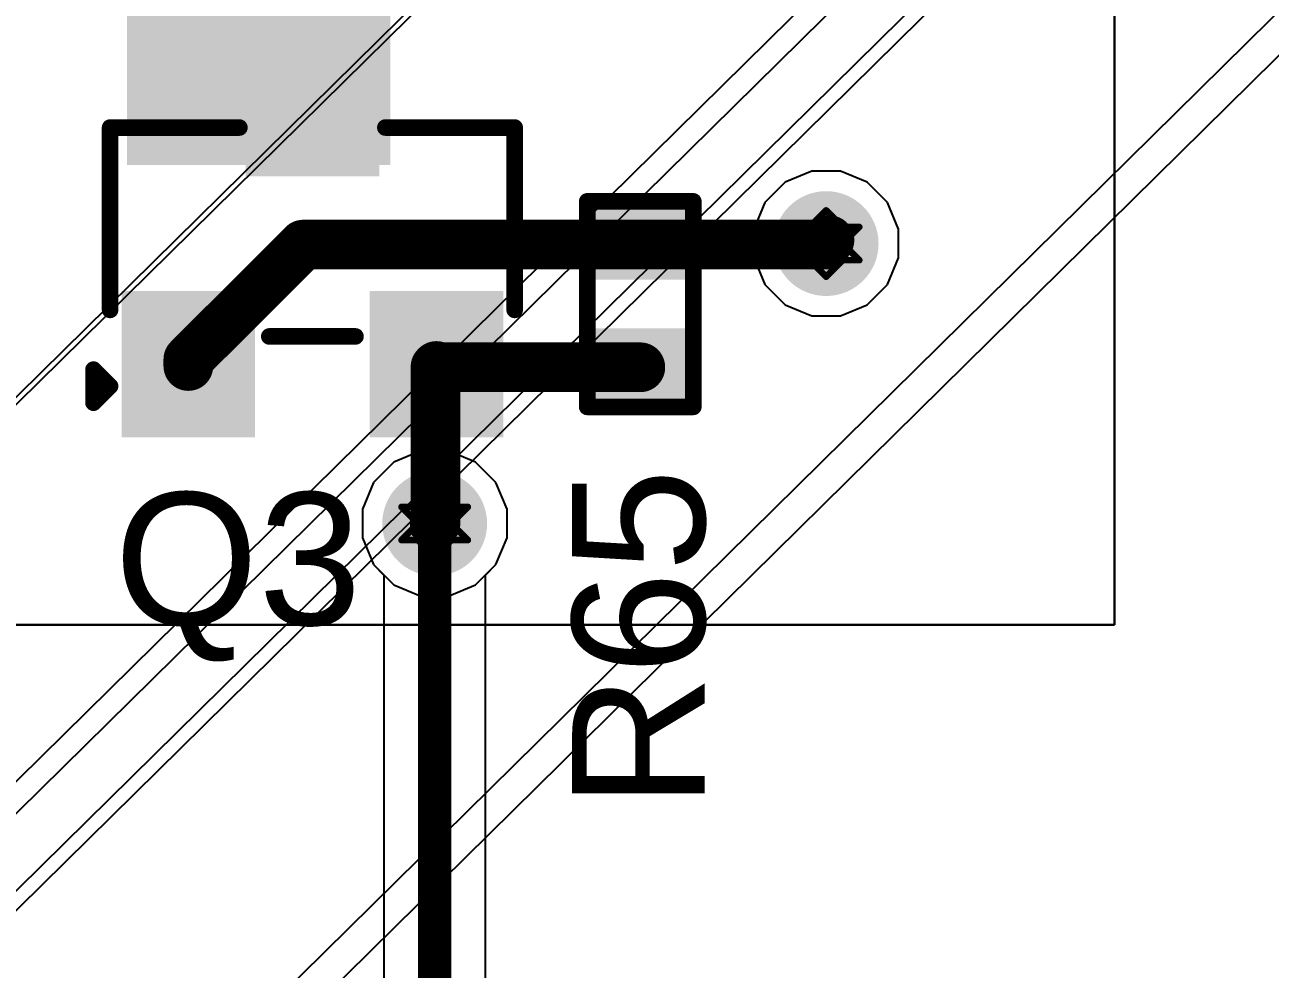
# Model space of a CAD drawing. Header units: inches. Extents: x -5 to 5328, y -4 to 5281.
# Drawn here: x 34.99 to 44.53, y 63.4 to 70.64 of the extents above; entities that cross this region are included whole.
import ezdxf

# ---------------------------------------------------------------- set-up
doc = ezdxf.new("R2010")
doc.units = ezdxf.units.IN
for name, color, linetype in [('Bottom Layer', 5, 'Continuous'), ('Bottom Solder', 6, 'Continuous'), ('Drill Drawing', 1, 'Continuous'), ('Layer 1', 16, 'Continuous'), ('Layer 2', 76, 'Continuous'), ('Top Layer', 1, 'Continuous'), ('Top Overlay', 2, 'Continuous'), ('Top Paste', 8, 'Continuous'), ('Top Solder', 216, 'Continuous'), ('Via Holes', 16, 'Continuous')]:
    doc.layers.add(name, color=color, linetype=linetype)
doc.styles.add('Arial', font='', dxfattribs={"height": 0.2})
doc.styles.get('Arial').set_extended_font_data('Arial')

# ---------------------------------------------------------------- blocks, each defined once
blk = doc.blocks.new('28_UFQFPN__4_4__7')
at = {"layer": 'Top Solder'}
for p in [(-1.7388, 1.7112), (-1.5888, -1.2888), (-1.2888, -1.5888), (-1.2888, 2.2112), (1.5612, -1.5888), (1.7112, 2.2112), (2.2112, -1.2888), (2.2112, 1.7112)]:
    blk.add_line(p, (5314.1234, 5237.7641), dxfattribs=at)
blk = doc.blocks.new('R___0402_36')
at = {"layer": 'Top Layer'}
for points in [[(-0.6985, -0.3175), (-0.6985, 0.3175), (-0.2413, 0.3175), (-0.2413, -0.3175)], [(0.2413, -0.3175), (0.2413, 0.3175), (0.6985, 0.3175), (0.6985, -0.3175)]]:
    blk.add_hatch(color=1, dxfattribs=at).paths.add_polyline_path(points)
at = {"layer": 'Top Paste'}
for points in [[(-0.6985, -0.3175), (-0.6985, 0.3175), (-0.2413, 0.3175), (-0.2413, -0.3175)], [(0.2413, -0.3175), (0.2413, 0.3175), (0.6985, 0.3175), (0.6985, -0.3175)]]:
    blk.add_hatch(color=8, dxfattribs=at).paths.add_polyline_path(points)
at = {"layer": 'Top Solder'}
for points in [[(-0.7535, -0.3725), (-0.7535, 0.3725), (-0.1863, 0.3725), (-0.1863, -0.3725)], [(0.1863, -0.3725), (0.1863, 0.3725), (0.7535, 0.3725), (0.7535, -0.3725)]]:
    blk.add_hatch(color=216, dxfattribs=at).paths.add_polyline_path(points)
at = {"layer": 'Top Overlay'}
for points in [[(-0.7874, 0.4064, 0.127, 0.127, 0), (0.7874, 0.4064, 0.127, 0.127, 0)], [(-0.7874, 0.4064, 0.127, 0.127, 0), (-0.7874, -0.4064, 0.127, 0.127, 0)], [(0.7874, 0.4064, 0.127, 0.127, 0), (0.7874, -0.4064, 0.127, 0.127, 0)], [(-0.7874, -0.4064, 0.127, 0.127, 0), (0.7874, -0.4064, 0.127, 0.127, 0)], [(-0.8128, -0.4318, 0.00323, 0.00323, 0), (0.8128, -0.4318, 0.00323, 0.00323, 0)]]:
    blk.add_lwpolyline(points, format="xyseb", dxfattribs=at)
for points in [[(-0.8191, 0.4064, 0.0635, 0.0635, 1), (-0.7556, 0.4064, 0.0635, 0.0635, 1)], [(-0.8191, 0.4064, 0.0635, 0.0635, 1), (-0.7556, 0.4064, 0.0635, 0.0635, 1)], [(0.7556, 0.4064, 0.0635, 0.0635, 1), (0.8191, 0.4064, 0.0635, 0.0635, 1)], [(0.7556, 0.4064, 0.0635, 0.0635, 1), (0.8191, 0.4064, 0.0635, 0.0635, 1)], [(-0.8191, -0.4064, 0.0635, 0.0635, 1), (-0.7556, -0.4064, 0.0635, 0.0635, 1)], [(-0.8191, -0.4064, 0.0635, 0.0635, 1), (-0.7556, -0.4064, 0.0635, 0.0635, 1)], [(0.7556, -0.4064, 0.0635, 0.0635, 1), (0.8191, -0.4064, 0.0635, 0.0635, 1)], [(0.7556, -0.4064, 0.0635, 0.0635, 1), (0.8191, -0.4064, 0.0635, 0.0635, 1)], [(-0.8136, -0.4318, 0.00161, 0.00161, 1), (-0.812, -0.4318, 0.00161, 0.00161, 1)], [(0.812, -0.4318, 0.00161, 0.00161, 1), (0.8136, -0.4318, 0.00161, 0.00161, 1)]]:
    blk.add_lwpolyline(points, format="xyseb", close=True, dxfattribs=at)
blk = doc.blocks.new('S___23_100')
at = {"layer": 'Top Layer'}
for points in [[(-0.41, 1.46), (0.41, 1.46), (0.41, 0.54), (-0.41, 0.54)], [(-1.36, -0.54), (-0.54, -0.54), (-0.54, -1.46), (-1.36, -1.46)], [(0.54, -0.54), (1.36, -0.54), (1.36, -1.46), (0.54, -1.46)]]:
    blk.add_hatch(color=1, dxfattribs=at).paths.add_polyline_path(points)
at = {"layer": 'Top Paste'}
for points in [[(-0.41, 1.46), (0.41, 1.46), (0.41, 0.54), (-0.41, 0.54)], [(-1.36, -0.54), (-0.54, -0.54), (-0.54, -1.46), (-1.36, -1.46)], [(0.54, -0.54), (1.36, -0.54), (1.36, -1.46), (0.54, -1.46)]]:
    blk.add_hatch(color=8, dxfattribs=at).paths.add_polyline_path(points)
at = {"layer": 'Top Solder'}
for points in [[(-0.5116, 1.5616), (0.5116, 1.5616), (0.5116, 0.4384), (-0.5116, 0.4384)], [(-1.4616, -0.4384), (-0.4384, -0.4384), (-0.4384, -1.5616), (-1.4616, -1.5616)], [(0.4384, -0.4384), (1.4616, -0.4384), (1.4616, -1.5616), (0.4384, -1.5616)]]:
    blk.add_hatch(color=216, dxfattribs=at).paths.add_polyline_path(points)
at = {"layer": 'Top Overlay'}
for points in [[(-1.5494, -0.5842, 0.127, 0.127, 0), (-1.5494, 0.8128, 0.127, 0.127, 0)], [(-1.5494, 0.8128, 0.127, 0.127, 0), (-0.5588, 0.8128, 0.127, 0.127, 0)], [(0.5588, 0.8128, 0.127, 0.127, 0), (1.5494, 0.8128, 0.127, 0.127, 0)], [(1.5494, -0.5842, 0.127, 0.127, 0), (1.5494, 0.8128, 0.127, 0.127, 0)], [(-0.3302, -0.7874, 0.127, 0.127, 0), (0.3302, -0.7874, 0.127, 0.127, 0)], [(-1.6764, -1.0414, 0.127, 0.127, 0), (-1.5494, -1.1684, 0.127, 0.127, 0)], [(-1.6764, -1.2954, 0.127, 0.127, 0), (-1.6764, -1.0414, 0.127, 0.127, 0)], [(-1.6764, -1.2954, 0.127, 0.127, 0), (-1.5494, -1.1684, 0.127, 0.127, 0)]]:
    blk.add_lwpolyline(points, format="xyseb", dxfattribs=at)
for points in [[(-1.5812, 0.8128, 0.0635, 0.0635, 1), (-1.5176, 0.8128, 0.0635, 0.0635, 1)], [(-1.5812, 0.8128, 0.0635, 0.0635, 1), (-1.5176, 0.8128, 0.0635, 0.0635, 1)], [(-0.5905, 0.8128, 0.0635, 0.0635, 1), (-0.5271, 0.8128, 0.0635, 0.0635, 1)], [(0.5271, 0.8128, 0.0635, 0.0635, 1), (0.5905, 0.8128, 0.0635, 0.0635, 1)], [(1.5176, 0.8128, 0.0635, 0.0635, 1), (1.5812, 0.8128, 0.0635, 0.0635, 1)], [(1.5176, 0.8128, 0.0635, 0.0635, 1), (1.5812, 0.8128, 0.0635, 0.0635, 1)], [(-1.5812, -0.5842, 0.0635, 0.0635, 1), (-1.5176, -0.5842, 0.0635, 0.0635, 1)], [(1.5176, -0.5842, 0.0635, 0.0635, 1), (1.5812, -0.5842, 0.0635, 0.0635, 1)], [(-0.3619, -0.7874, 0.0635, 0.0635, 1), (-0.2984, -0.7874, 0.0635, 0.0635, 1)], [(0.2984, -0.7874, 0.0635, 0.0635, 1), (0.3619, -0.7874, 0.0635, 0.0635, 1)], [(-1.7082, -1.0414, 0.0635, 0.0635, 1), (-1.6446, -1.0414, 0.0635, 0.0635, 1)], [(-1.7082, -1.0414, 0.0635, 0.0635, 1), (-1.6446, -1.0414, 0.0635, 0.0635, 1)], [(-1.5812, -1.1684, 0.0635, 0.0635, 1), (-1.5176, -1.1684, 0.0635, 0.0635, 1)], [(-1.5812, -1.1684, 0.0635, 0.0635, 1), (-1.5176, -1.1684, 0.0635, 0.0635, 1)], [(-1.7082, -1.2954, 0.0635, 0.0635, 1), (-1.6446, -1.2954, 0.0635, 0.0635, 1)], [(-1.7082, -1.2954, 0.0635, 0.0635, 1), (-1.6446, -1.2954, 0.0635, 0.0635, 1)]]:
    blk.add_lwpolyline(points, format="xyseb", close=True, dxfattribs=at)

msp = doc.modelspace()

# ---------------------------------------------------------------- hatches: boundary and pattern name
at = {"layer": 'Bottom Layer'}
h = msp.add_hatch(color=5, dxfattribs=at)
edge = h.paths.add_edge_path()
edge.add_arc((41.131, 68.9627), 0.3, 0, 360)
h = msp.add_hatch(color=5, dxfattribs=at)
edge = h.paths.add_edge_path()
edge.add_arc((38.1329, 66.818), 0.3, 0, 360)
at = {"layer": 'Bottom Solder'}
h = msp.add_hatch(color=6, dxfattribs=at)
edge = h.paths.add_edge_path()
edge.add_arc((41.131, 68.9627), 0.4016, 0, 360)
h = msp.add_hatch(color=6, dxfattribs=at)
edge = h.paths.add_edge_path()
edge.add_arc((38.1329, 66.818), 0.4016, 0, 360)
at = {"layer": 'Layer 1'}
h = msp.add_hatch(color=16, dxfattribs=at)
edge = h.paths.add_edge_path()
edge.add_arc((41.131, 68.9627), 0.3, 0, 360)
h = msp.add_hatch(color=16, dxfattribs=at)
edge = h.paths.add_edge_path()
edge.add_arc((38.1329, 66.818), 0.3, 0, 360)
at = {"layer": 'Layer 2'}
h = msp.add_hatch(color=76, dxfattribs=at)
edge = h.paths.add_edge_path()
edge.add_arc((41.131, 68.9627), 0.3, 0, 360)
h = msp.add_hatch(color=76, dxfattribs=at)
edge = h.paths.add_edge_path()
edge.add_arc((38.1329, 66.818), 0.3, 0, 360)
at = {"layer": 'Top Layer'}
msp.add_hatch(color=1, dxfattribs=at).paths.add_polyline_path([(35.7762, 69.5649), (37.7928, 69.5649), (37.7928, 71.813), (35.7762, 71.813)])
h = msp.add_hatch(color=1, dxfattribs=at)
edge = h.paths.add_edge_path()
edge.add_arc((41.131, 68.9627), 0.3, 0, 360)
h = msp.add_hatch(color=1, dxfattribs=at)
edge = h.paths.add_edge_path()
edge.add_arc((38.1329, 66.818), 0.3, 0, 360)
at = {"layer": 'Top Solder'}
h = msp.add_hatch(color=216, dxfattribs=at)
edge = h.paths.add_edge_path()
edge.add_arc((41.131, 68.9627), 0.4016, 0, 360)
h = msp.add_hatch(color=216, dxfattribs=at)
edge = h.paths.add_edge_path()
edge.add_arc((38.1329, 66.818), 0.4016, 0, 360)
at = {"layer": 'Via Holes'}
h = msp.add_hatch(color=7, dxfattribs=at)
edge = h.paths.add_edge_path()
edge.add_arc((41.131, 68.9627), 0.15, 0, 360)
h = msp.add_hatch(color=7, dxfattribs=at)
edge = h.paths.add_edge_path()
edge.add_arc((38.1329, 66.818), 0.15, 0, 360)

# ---------------------------------------------------------------- linework, layer by layer
at = {"layer": 'Bottom Layer'}
for p, q in [((40.8172, 69.4323), (40.6613, 69.2765)), ((41.0208, 69.5167), (40.8172, 69.4323)), ((41.2412, 69.5167), (41.0208, 69.5167)), ((41.4448, 69.4323), (41.2412, 69.5167)), ((41.6006, 69.2765), (41.4448, 69.4323)), ((40.6613, 69.2765), (40.577, 69.0729)), ((41.685, 69.0729), (41.6006, 69.2765)), ((40.577, 69.0729), (40.577, 68.8525)), ((41.685, 68.8525), (41.685, 69.0729)), ((40.577, 68.8525), (40.6613, 68.6489)), ((41.6006, 68.6489), (41.685, 68.8525)), ((40.6613, 68.6489), (40.8172, 68.493)), ((41.4448, 68.493), (41.6006, 68.6489)), ((40.8172, 68.493), (41.0208, 68.4087)), ((41.2412, 68.4087), (41.4448, 68.493)), ((41.0208, 68.4087), (41.2412, 68.4087)), ((38.0227, 67.372), (37.8191, 67.2877)), ((38.2431, 67.372), (38.0227, 67.372)), ((38.4467, 67.2877), (38.2431, 67.372)), ((37.8191, 67.2877), (37.6632, 67.1318)), ((38.6025, 67.1318), (38.4467, 67.2877)), ((37.6632, 67.1318), (37.5789, 66.9282)), ((38.6869, 66.9282), (38.6025, 67.1318)), ((37.5789, 66.9282), (37.5789, 66.7078)), ((38.6869, 66.7078), (38.6869, 66.9282)), ((37.5789, 66.7078), (37.6632, 66.5042)), ((38.6025, 66.5042), (38.6869, 66.7078)), ((37.6632, 66.5042), (37.7444, 66.423)), ((38.5214, 66.423), (38.6025, 66.5042)), ((37.7444, 66.423), (37.7444, 51.8471)), ((38.5214, 51.6862), (38.5214, 66.423))]:
    msp.add_line(p, q, dxfattribs=at)
msp.add_lwpolyline([(38.1329, 51.6862, 0.254, 0.254, 0), (38.1329, 66.818, 0.254, 0.254, 0)], format="xyseb", dxfattribs=at)
msp.add_lwpolyline([(38.0694, 66.818, 0.127, 0.127, 1), (38.1964, 66.818, 0.127, 0.127, 1)], format="xyseb", close=True, dxfattribs=at)
at = {"layer": 'Drill Drawing'}
for points in [[(41.004, 69.0897, 0.0508, 0.0508, 0), (41.131, 69.2167, 0.0508, 0.0508, 0)], [(41.131, 69.2167, 0.0508, 0.0508, 0), (41.258, 69.0897, 0.0508, 0.0508, 0)], [(40.877, 69.0897, 0.0508, 0.0508, 0), (41.004, 68.9627, 0.0508, 0.0508, 0)], [(40.877, 69.0897, 0.0508, 0.0508, 0), (41.004, 69.0897, 0.0508, 0.0508, 0)], [(40.9786, 69.0389, 0.0508, 0.0508, 0), (41.0548, 68.9627, 0.0508, 0.0508, 0)], [(40.9786, 69.0389, 0.0508, 0.0508, 0), (41.0548, 69.0389, 0.0508, 0.0508, 0)], [(41.0548, 69.0389, 0.0508, 0.0508, 0), (41.131, 69.1151, 0.0508, 0.0508, 0)], [(41.131, 69.1151, 0.0508, 0.0508, 0), (41.2072, 69.0389, 0.0508, 0.0508, 0)], [(41.2072, 69.0389, 0.0508, 0.0508, 0), (41.2834, 69.0389, 0.0508, 0.0508, 0)], [(41.2072, 68.9627, 0.0508, 0.0508, 0), (41.2834, 69.0389, 0.0508, 0.0508, 0)], [(41.258, 69.0897, 0.0508, 0.0508, 0), (41.385, 69.0897, 0.0508, 0.0508, 0)], [(41.258, 68.9627, 0.0508, 0.0508, 0), (41.385, 69.0897, 0.0508, 0.0508, 0)], [(40.877, 68.8357, 0.0508, 0.0508, 0), (41.004, 68.9627, 0.0508, 0.0508, 0)], [(40.9786, 68.8865, 0.0508, 0.0508, 0), (41.0548, 68.9627, 0.0508, 0.0508, 0)], [(41.2072, 68.9627, 0.0508, 0.0508, 0), (41.2834, 68.8865, 0.0508, 0.0508, 0)], [(41.258, 68.9627, 0.0508, 0.0508, 0), (41.385, 68.8357, 0.0508, 0.0508, 0)], [(40.877, 68.8357, 0.0508, 0.0508, 0), (41.004, 68.8357, 0.0508, 0.0508, 0)], [(40.9786, 68.8865, 0.0508, 0.0508, 0), (41.0548, 68.8865, 0.0508, 0.0508, 0)], [(41.004, 68.8357, 0.0508, 0.0508, 0), (41.131, 68.7087, 0.0508, 0.0508, 0)], [(41.0548, 68.8865, 0.0508, 0.0508, 0), (41.131, 68.8103, 0.0508, 0.0508, 0)], [(41.131, 68.8103, 0.0508, 0.0508, 0), (41.2072, 68.8865, 0.0508, 0.0508, 0)], [(41.131, 68.7087, 0.0508, 0.0508, 0), (41.258, 68.8357, 0.0508, 0.0508, 0)], [(41.2072, 68.8865, 0.0508, 0.0508, 0), (41.2834, 68.8865, 0.0508, 0.0508, 0)], [(41.258, 68.8357, 0.0508, 0.0508, 0), (41.385, 68.8357, 0.0508, 0.0508, 0)], [(38.0059, 66.945, 0.0508, 0.0508, 0), (38.1329, 67.072, 0.0508, 0.0508, 0)], [(38.1329, 67.072, 0.0508, 0.0508, 0), (38.2599, 66.945, 0.0508, 0.0508, 0)], [(37.8789, 66.945, 0.0508, 0.0508, 0), (38.0059, 66.818, 0.0508, 0.0508, 0)], [(37.8789, 66.945, 0.0508, 0.0508, 0), (38.0059, 66.945, 0.0508, 0.0508, 0)], [(38.0567, 66.8942, 0.0508, 0.0508, 0), (38.1329, 66.9704, 0.0508, 0.0508, 0)], [(38.1329, 66.9704, 0.0508, 0.0508, 0), (38.2091, 66.8942, 0.0508, 0.0508, 0)], [(38.2599, 66.945, 0.0508, 0.0508, 0), (38.3869, 66.945, 0.0508, 0.0508, 0)], [(38.2599, 66.818, 0.0508, 0.0508, 0), (38.3869, 66.945, 0.0508, 0.0508, 0)], [(37.9805, 66.8942, 0.0508, 0.0508, 0), (38.0567, 66.818, 0.0508, 0.0508, 0)], [(37.9805, 66.8942, 0.0508, 0.0508, 0), (38.0567, 66.8942, 0.0508, 0.0508, 0)], [(38.2091, 66.8942, 0.0508, 0.0508, 0), (38.2853, 66.8942, 0.0508, 0.0508, 0)], [(38.2091, 66.818, 0.0508, 0.0508, 0), (38.2853, 66.8942, 0.0508, 0.0508, 0)], [(37.8789, 66.691, 0.0508, 0.0508, 0), (38.0059, 66.818, 0.0508, 0.0508, 0)], [(37.9805, 66.7418, 0.0508, 0.0508, 0), (38.0567, 66.818, 0.0508, 0.0508, 0)], [(37.9805, 66.7418, 0.0508, 0.0508, 0), (38.0567, 66.7418, 0.0508, 0.0508, 0)], [(38.0567, 66.7418, 0.0508, 0.0508, 0), (38.1329, 66.6656, 0.0508, 0.0508, 0)], [(38.1329, 66.6656, 0.0508, 0.0508, 0), (38.2091, 66.7418, 0.0508, 0.0508, 0)], [(38.2091, 66.818, 0.0508, 0.0508, 0), (38.2853, 66.7418, 0.0508, 0.0508, 0)], [(38.2091, 66.7418, 0.0508, 0.0508, 0), (38.2853, 66.7418, 0.0508, 0.0508, 0)], [(38.2599, 66.818, 0.0508, 0.0508, 0), (38.3869, 66.691, 0.0508, 0.0508, 0)], [(37.8789, 66.691, 0.0508, 0.0508, 0), (38.0059, 66.691, 0.0508, 0.0508, 0)], [(38.0059, 66.691, 0.0508, 0.0508, 0), (38.1329, 66.564, 0.0508, 0.0508, 0)], [(38.1329, 66.564, 0.0508, 0.0508, 0), (38.2599, 66.691, 0.0508, 0.0508, 0)], [(38.2599, 66.691, 0.0508, 0.0508, 0), (38.3869, 66.691, 0.0508, 0.0508, 0)]]:
    msp.add_lwpolyline(points, format="xyseb", dxfattribs=at)
for points in [[(41.1183, 69.2167, 0.0254, 0.0254, 1), (41.1437, 69.2167, 0.0254, 0.0254, 1)], [(41.1183, 69.2167, 0.0254, 0.0254, 1), (41.1437, 69.2167, 0.0254, 0.0254, 1)], [(40.8643, 69.0897, 0.0254, 0.0254, 1), (40.8897, 69.0897, 0.0254, 0.0254, 1)], [(40.8643, 69.0897, 0.0254, 0.0254, 1), (40.8897, 69.0897, 0.0254, 0.0254, 1)], [(40.9659, 69.0389, 0.0254, 0.0254, 1), (40.9913, 69.0389, 0.0254, 0.0254, 1)], [(40.9659, 69.0389, 0.0254, 0.0254, 1), (40.9913, 69.0389, 0.0254, 0.0254, 1)], [(40.9913, 69.0897, 0.0254, 0.0254, 1), (41.0167, 69.0897, 0.0254, 0.0254, 1)], [(40.9913, 69.0897, 0.0254, 0.0254, 1), (41.0167, 69.0897, 0.0254, 0.0254, 1)], [(41.0421, 69.0389, 0.0254, 0.0254, 1), (41.0675, 69.0389, 0.0254, 0.0254, 1)], [(41.0421, 69.0389, 0.0254, 0.0254, 1), (41.0675, 69.0389, 0.0254, 0.0254, 1)], [(41.1183, 69.1151, 0.0254, 0.0254, 1), (41.1437, 69.1151, 0.0254, 0.0254, 1)], [(41.1183, 69.1151, 0.0254, 0.0254, 1), (41.1437, 69.1151, 0.0254, 0.0254, 1)], [(41.1945, 69.0389, 0.0254, 0.0254, 1), (41.2199, 69.0389, 0.0254, 0.0254, 1)], [(41.1945, 69.0389, 0.0254, 0.0254, 1), (41.2199, 69.0389, 0.0254, 0.0254, 1)], [(41.2453, 69.0897, 0.0254, 0.0254, 1), (41.2707, 69.0897, 0.0254, 0.0254, 1)], [(41.2453, 69.0897, 0.0254, 0.0254, 1), (41.2707, 69.0897, 0.0254, 0.0254, 1)], [(41.2707, 69.0389, 0.0254, 0.0254, 1), (41.2961, 69.0389, 0.0254, 0.0254, 1)], [(41.2707, 69.0389, 0.0254, 0.0254, 1), (41.2961, 69.0389, 0.0254, 0.0254, 1)], [(41.3723, 69.0897, 0.0254, 0.0254, 1), (41.3977, 69.0897, 0.0254, 0.0254, 1)], [(41.3723, 69.0897, 0.0254, 0.0254, 1), (41.3977, 69.0897, 0.0254, 0.0254, 1)], [(40.9913, 68.9627, 0.0254, 0.0254, 1), (41.0167, 68.9627, 0.0254, 0.0254, 1)], [(40.9913, 68.9627, 0.0254, 0.0254, 1), (41.0167, 68.9627, 0.0254, 0.0254, 1)], [(41.0421, 68.9627, 0.0254, 0.0254, 1), (41.0675, 68.9627, 0.0254, 0.0254, 1)], [(41.0421, 68.9627, 0.0254, 0.0254, 1), (41.0675, 68.9627, 0.0254, 0.0254, 1)], [(41.1945, 68.9627, 0.0254, 0.0254, 1), (41.2199, 68.9627, 0.0254, 0.0254, 1)], [(41.1945, 68.9627, 0.0254, 0.0254, 1), (41.2199, 68.9627, 0.0254, 0.0254, 1)], [(41.2453, 68.9627, 0.0254, 0.0254, 1), (41.2707, 68.9627, 0.0254, 0.0254, 1)], [(41.2453, 68.9627, 0.0254, 0.0254, 1), (41.2707, 68.9627, 0.0254, 0.0254, 1)], [(40.8643, 68.8357, 0.0254, 0.0254, 1), (40.8897, 68.8357, 0.0254, 0.0254, 1)], [(40.8643, 68.8357, 0.0254, 0.0254, 1), (40.8897, 68.8357, 0.0254, 0.0254, 1)], [(40.9659, 68.8865, 0.0254, 0.0254, 1), (40.9913, 68.8865, 0.0254, 0.0254, 1)], [(40.9659, 68.8865, 0.0254, 0.0254, 1), (40.9913, 68.8865, 0.0254, 0.0254, 1)], [(40.9913, 68.8357, 0.0254, 0.0254, 1), (41.0167, 68.8357, 0.0254, 0.0254, 1)], [(40.9913, 68.8357, 0.0254, 0.0254, 1), (41.0167, 68.8357, 0.0254, 0.0254, 1)], [(41.0421, 68.8865, 0.0254, 0.0254, 1), (41.0675, 68.8865, 0.0254, 0.0254, 1)], [(41.0421, 68.8865, 0.0254, 0.0254, 1), (41.0675, 68.8865, 0.0254, 0.0254, 1)], [(41.1945, 68.8865, 0.0254, 0.0254, 1), (41.2199, 68.8865, 0.0254, 0.0254, 1)], [(41.1945, 68.8865, 0.0254, 0.0254, 1), (41.2199, 68.8865, 0.0254, 0.0254, 1)], [(41.2453, 68.8357, 0.0254, 0.0254, 1), (41.2707, 68.8357, 0.0254, 0.0254, 1)], [(41.2453, 68.8357, 0.0254, 0.0254, 1), (41.2707, 68.8357, 0.0254, 0.0254, 1)], [(41.2707, 68.8865, 0.0254, 0.0254, 1), (41.2961, 68.8865, 0.0254, 0.0254, 1)], [(41.2707, 68.8865, 0.0254, 0.0254, 1), (41.2961, 68.8865, 0.0254, 0.0254, 1)], [(41.3723, 68.8357, 0.0254, 0.0254, 1), (41.3977, 68.8357, 0.0254, 0.0254, 1)], [(41.3723, 68.8357, 0.0254, 0.0254, 1), (41.3977, 68.8357, 0.0254, 0.0254, 1)], [(41.1183, 68.8103, 0.0254, 0.0254, 1), (41.1437, 68.8103, 0.0254, 0.0254, 1)], [(41.1183, 68.8103, 0.0254, 0.0254, 1), (41.1437, 68.8103, 0.0254, 0.0254, 1)], [(41.1183, 68.7087, 0.0254, 0.0254, 1), (41.1437, 68.7087, 0.0254, 0.0254, 1)], [(41.1183, 68.7087, 0.0254, 0.0254, 1), (41.1437, 68.7087, 0.0254, 0.0254, 1)], [(38.1202, 67.072, 0.0254, 0.0254, 1), (38.1456, 67.072, 0.0254, 0.0254, 1)], [(38.1202, 67.072, 0.0254, 0.0254, 1), (38.1456, 67.072, 0.0254, 0.0254, 1)], [(37.8662, 66.945, 0.0254, 0.0254, 1), (37.8916, 66.945, 0.0254, 0.0254, 1)], [(37.8662, 66.945, 0.0254, 0.0254, 1), (37.8916, 66.945, 0.0254, 0.0254, 1)], [(37.9932, 66.945, 0.0254, 0.0254, 1), (38.0186, 66.945, 0.0254, 0.0254, 1)], [(37.9932, 66.945, 0.0254, 0.0254, 1), (38.0186, 66.945, 0.0254, 0.0254, 1)], [(38.1202, 66.9704, 0.0254, 0.0254, 1), (38.1456, 66.9704, 0.0254, 0.0254, 1)], [(38.1202, 66.9704, 0.0254, 0.0254, 1), (38.1456, 66.9704, 0.0254, 0.0254, 1)], [(38.2472, 66.945, 0.0254, 0.0254, 1), (38.2726, 66.945, 0.0254, 0.0254, 1)], [(38.2472, 66.945, 0.0254, 0.0254, 1), (38.2726, 66.945, 0.0254, 0.0254, 1)], [(38.3742, 66.945, 0.0254, 0.0254, 1), (38.3996, 66.945, 0.0254, 0.0254, 1)], [(38.3742, 66.945, 0.0254, 0.0254, 1), (38.3996, 66.945, 0.0254, 0.0254, 1)], [(37.9678, 66.8942, 0.0254, 0.0254, 1), (37.9932, 66.8942, 0.0254, 0.0254, 1)], [(37.9678, 66.8942, 0.0254, 0.0254, 1), (37.9932, 66.8942, 0.0254, 0.0254, 1)], [(38.044, 66.8942, 0.0254, 0.0254, 1), (38.0694, 66.8942, 0.0254, 0.0254, 1)], [(38.044, 66.8942, 0.0254, 0.0254, 1), (38.0694, 66.8942, 0.0254, 0.0254, 1)], [(38.1964, 66.8942, 0.0254, 0.0254, 1), (38.2218, 66.8942, 0.0254, 0.0254, 1)], [(38.1964, 66.8942, 0.0254, 0.0254, 1), (38.2218, 66.8942, 0.0254, 0.0254, 1)], [(38.2726, 66.8942, 0.0254, 0.0254, 1), (38.298, 66.8942, 0.0254, 0.0254, 1)], [(38.2726, 66.8942, 0.0254, 0.0254, 1), (38.298, 66.8942, 0.0254, 0.0254, 1)], [(37.9678, 66.7418, 0.0254, 0.0254, 1), (37.9932, 66.7418, 0.0254, 0.0254, 1)], [(37.9678, 66.7418, 0.0254, 0.0254, 1), (37.9932, 66.7418, 0.0254, 0.0254, 1)], [(37.9932, 66.818, 0.0254, 0.0254, 1), (38.0186, 66.818, 0.0254, 0.0254, 1)], [(37.9932, 66.818, 0.0254, 0.0254, 1), (38.0186, 66.818, 0.0254, 0.0254, 1)], [(38.044, 66.818, 0.0254, 0.0254, 1), (38.0694, 66.818, 0.0254, 0.0254, 1)], [(38.044, 66.818, 0.0254, 0.0254, 1), (38.0694, 66.818, 0.0254, 0.0254, 1)], [(38.044, 66.7418, 0.0254, 0.0254, 1), (38.0694, 66.7418, 0.0254, 0.0254, 1)], [(38.044, 66.7418, 0.0254, 0.0254, 1), (38.0694, 66.7418, 0.0254, 0.0254, 1)], [(38.1964, 66.818, 0.0254, 0.0254, 1), (38.2218, 66.818, 0.0254, 0.0254, 1)], [(38.1964, 66.818, 0.0254, 0.0254, 1), (38.2218, 66.818, 0.0254, 0.0254, 1)], [(38.1964, 66.7418, 0.0254, 0.0254, 1), (38.2218, 66.7418, 0.0254, 0.0254, 1)], [(38.1964, 66.7418, 0.0254, 0.0254, 1), (38.2218, 66.7418, 0.0254, 0.0254, 1)], [(38.2472, 66.818, 0.0254, 0.0254, 1), (38.2726, 66.818, 0.0254, 0.0254, 1)], [(38.2472, 66.818, 0.0254, 0.0254, 1), (38.2726, 66.818, 0.0254, 0.0254, 1)], [(38.2726, 66.7418, 0.0254, 0.0254, 1), (38.298, 66.7418, 0.0254, 0.0254, 1)], [(38.2726, 66.7418, 0.0254, 0.0254, 1), (38.298, 66.7418, 0.0254, 0.0254, 1)], [(37.8662, 66.691, 0.0254, 0.0254, 1), (37.8916, 66.691, 0.0254, 0.0254, 1)], [(37.8662, 66.691, 0.0254, 0.0254, 1), (37.8916, 66.691, 0.0254, 0.0254, 1)], [(37.9932, 66.691, 0.0254, 0.0254, 1), (38.0186, 66.691, 0.0254, 0.0254, 1)], [(37.9932, 66.691, 0.0254, 0.0254, 1), (38.0186, 66.691, 0.0254, 0.0254, 1)], [(38.1202, 66.6656, 0.0254, 0.0254, 1), (38.1456, 66.6656, 0.0254, 0.0254, 1)], [(38.1202, 66.6656, 0.0254, 0.0254, 1), (38.1456, 66.6656, 0.0254, 0.0254, 1)], [(38.2472, 66.691, 0.0254, 0.0254, 1), (38.2726, 66.691, 0.0254, 0.0254, 1)], [(38.2472, 66.691, 0.0254, 0.0254, 1), (38.2726, 66.691, 0.0254, 0.0254, 1)], [(38.3742, 66.691, 0.0254, 0.0254, 1), (38.3996, 66.691, 0.0254, 0.0254, 1)], [(38.3742, 66.691, 0.0254, 0.0254, 1), (38.3996, 66.691, 0.0254, 0.0254, 1)], [(38.1202, 66.564, 0.0254, 0.0254, 1), (38.1456, 66.564, 0.0254, 0.0254, 1)], [(38.1202, 66.564, 0.0254, 0.0254, 1), (38.1456, 66.564, 0.0254, 0.0254, 1)]]:
    msp.add_lwpolyline(points, format="xyseb", close=True, dxfattribs=at)
at = {"layer": 'Layer 1'}
for p, q in [((40.8172, 69.4323), (40.6613, 69.2765)), ((41.0208, 69.5167), (40.8172, 69.4323)), ((41.2412, 69.5167), (41.0208, 69.5167)), ((41.4448, 69.4323), (41.2412, 69.5167)), ((41.6006, 69.2765), (41.4448, 69.4323)), ((40.6613, 69.2765), (40.577, 69.0729)), ((41.685, 69.0729), (41.6006, 69.2765)), ((40.577, 69.0729), (40.577, 68.8525)), ((41.685, 68.8525), (41.685, 69.0729)), ((40.577, 68.8525), (40.6613, 68.6489)), ((41.6006, 68.6489), (41.685, 68.8525)), ((40.6613, 68.6489), (40.8172, 68.493)), ((41.4448, 68.493), (41.6006, 68.6489)), ((40.8172, 68.493), (41.0208, 68.4087)), ((41.2412, 68.4087), (41.4448, 68.493)), ((41.0208, 68.4087), (41.2412, 68.4087)), ((38.0227, 67.372), (37.8191, 67.2877)), ((38.2431, 67.372), (38.0227, 67.372)), ((38.4467, 67.2877), (38.2431, 67.372)), ((37.8191, 67.2877), (37.6632, 67.1318)), ((38.6025, 67.1318), (38.4467, 67.2877)), ((37.6632, 67.1318), (37.5789, 66.9282)), ((38.6869, 66.9282), (38.6025, 67.1318)), ((37.5789, 66.9282), (37.5789, 66.7078)), ((38.6869, 66.7078), (38.6869, 66.9282)), ((37.5789, 66.7078), (37.6632, 66.5042)), ((38.6025, 66.5042), (38.6869, 66.7078)), ((37.6632, 66.5042), (37.8191, 66.3484)), ((38.4467, 66.3484), (38.6025, 66.5042)), ((37.8191, 66.3484), (38.0227, 66.264)), ((38.2431, 66.264), (38.4467, 66.3484)), ((38.0227, 66.264), (38.2431, 66.264))]:
    msp.add_line(p, q, dxfattribs=at)
at = {"layer": 'Layer 2'}
for p, q in [((38.0227, 67.372), (37.8191, 67.2877)), ((38.2431, 67.372), (38.0227, 67.372)), ((38.4467, 67.2877), (38.2431, 67.372)), ((37.8191, 67.2877), (37.6632, 67.1318)), ((38.6025, 67.1318), (38.4467, 67.2877)), ((37.6632, 67.1318), (37.5789, 66.9282)), ((38.6869, 66.9282), (38.6025, 67.1318)), ((37.5789, 66.9282), (37.5789, 66.7078)), ((38.6869, 66.7078), (38.6869, 66.9282)), ((37.5789, 66.7078), (37.6632, 66.5042)), ((38.6025, 66.5042), (38.6869, 66.7078)), ((37.6632, 66.5042), (37.8191, 66.3484)), ((38.4467, 66.3484), (38.6025, 66.5042)), ((37.8191, 66.3484), (38.0227, 66.264)), ((38.2431, 66.264), (38.4467, 66.3484)), ((38.0227, 66.264), (38.2431, 66.264))]:
    msp.add_line(p, q, dxfattribs=at)
at = {"layer": 'Top Layer'}
for p, q in [((43.34, 95.2406), (43.3398, 66.0417)), ((43.3398, 66.0417), (43.34, 95.2406)), ((43.3398, 66.0417), (3.7665, 66.0417)), ((3.7665, 66.0417), (43.3398, 66.0417))]:
    msp.add_line(p, q, dxfattribs=at)
for points in [[(36.2462, 68.0749, 0.381, 0.381, 0), (37.1261, 68.9548, 0.381, 0.381, 0)], [(37.1261, 68.9548, 0.381, 0.381, 0), (41.131, 68.9548, 0.381, 0.381, 0)], [(41.131, 68.9627, 0.381, 0.381, 0), (41.1564, 68.9881, 0.381, 0.381, 0)], [(36.2462, 68.0389, 0.381, 0.381, 0), (36.2462, 68.0749, 0.381, 0.381, 0)], [(36.2462, 68.0249, 0.381, 0.381, 0), (36.2462, 68.0389, 0.381, 0.381, 0)], [(38.1395, 68.0182, 0.381, 0.381, 0), (38.1462, 68.0249, 0.381, 0.381, 0)], [(38.1395, 66.8247, 0.381, 0.381, 0), (38.1395, 68.0182, 0.381, 0.381, 0)], [(38.1561, 68.015, 0.381, 0.381, 0), (39.7078, 68.015, 0.381, 0.381, 0)], [(38.1329, 66.818, 0.381, 0.381, 0), (38.1395, 66.8247, 0.381, 0.381, 0)]]:
    msp.add_lwpolyline(points, format="xyseb", dxfattribs=at)
for points in [[(37.0308, 68.9548, 0.1905, 0.1905, 1), (37.2213, 68.9548, 0.1905, 0.1905, 1)], [(37.0308, 68.9548, 0.1905, 0.1905, 1), (37.2213, 68.9548, 0.1905, 0.1905, 1)], [(41.0357, 68.9627, 0.1905, 0.1905, 1), (41.2262, 68.9627, 0.1905, 0.1905, 1)], [(41.0357, 68.9548, 0.1905, 0.1905, 1), (41.2262, 68.9548, 0.1905, 0.1905, 1)], [(41.0611, 68.9881, 0.1905, 0.1905, 1), (41.2516, 68.9881, 0.1905, 0.1905, 1)], [(36.1509, 68.0749, 0.1905, 0.1905, 1), (36.3414, 68.0749, 0.1905, 0.1905, 1)], [(36.1509, 68.0749, 0.1905, 0.1905, 1), (36.3414, 68.0749, 0.1905, 0.1905, 1)], [(36.1509, 68.0389, 0.1905, 0.1905, 1), (36.3414, 68.0389, 0.1905, 0.1905, 1)], [(36.1509, 68.0389, 0.1905, 0.1905, 1), (36.3414, 68.0389, 0.1905, 0.1905, 1)], [(36.1509, 68.0249, 0.1905, 0.1905, 1), (36.3414, 68.0249, 0.1905, 0.1905, 1)], [(38.0443, 68.0182, 0.1905, 0.1905, 1), (38.2348, 68.0182, 0.1905, 0.1905, 1)], [(38.0443, 68.0182, 0.1905, 0.1905, 1), (38.2348, 68.0182, 0.1905, 0.1905, 1)], [(38.0509, 68.0249, 0.1905, 0.1905, 1), (38.2414, 68.0249, 0.1905, 0.1905, 1)], [(38.0608, 68.015, 0.1905, 0.1905, 1), (38.2513, 68.015, 0.1905, 0.1905, 1)], [(39.6125, 68.015, 0.1905, 0.1905, 1), (39.803, 68.015, 0.1905, 0.1905, 1)], [(38.0376, 66.818, 0.1905, 0.1905, 1), (38.2281, 66.818, 0.1905, 0.1905, 1)], [(38.0443, 66.8247, 0.1905, 0.1905, 1), (38.2348, 66.8247, 0.1905, 0.1905, 1)], [(38.0443, 66.8247, 0.1905, 0.1905, 1), (38.2348, 66.8247, 0.1905, 0.1905, 1)]]:
    msp.add_lwpolyline(points, format="xyseb", close=True, dxfattribs=at)

# ---------------------------------------------------------------- block references
for name, p in [('28_UFQFPN__4_4__7', (13.4116, 43.115)), ('S___23_100', (37.1962, 69.0389))]:
    msp.add_blockref(name, p)
at = {"rotation": 90}
msp.add_blockref('R___0402_36', (39.7076, 68.4989), dxfattribs=at)

# ---------------------------------------------------------------- texts
at = {"layer": 'Top Overlay', "style": 'Arial'}
msp.add_text('R65', height=1.016, rotation=90, dxfattribs=at).set_placement((40.2017, 64.6353))
msp.add_text('Q3', height=1.016, dxfattribs=at).set_placement((35.6791, 66.0402))

doc.saveas('drawing.dxf')
